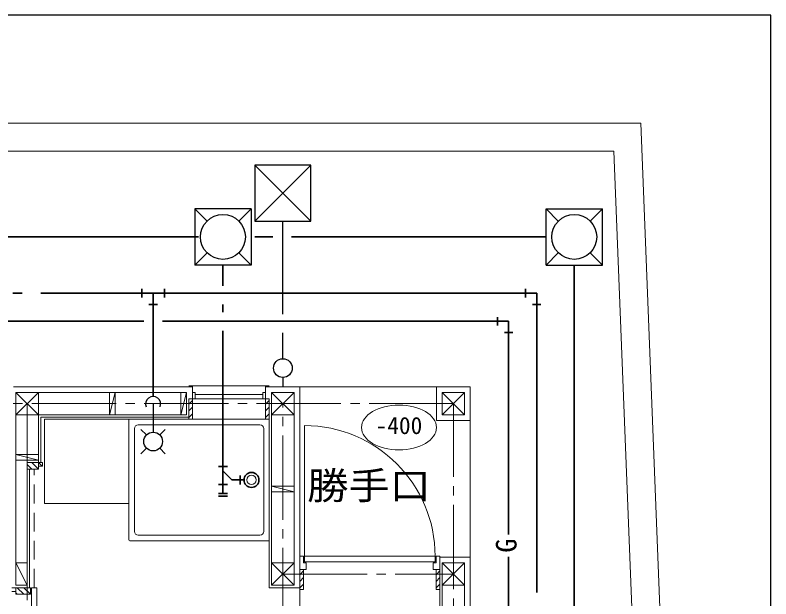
# Model space of a CAD drawing. Units: millimetres, scale not verified. Extents: x -10000 to 10000, y -6925 to 6925.
# Drawn here: x 5966 to 10000, y 3808 to 6925 of the extents above; entities that cross this region are included whole.
import ezdxf
from ezdxf.enums import TextEntityAlignment as Align

# ---------------------------------------------------------------- set-up
doc = ezdxf.new("R2010")
doc.units = ezdxf.units.MM
doc.header["$LTSCALE"] = 50
doc.linetypes.add('CHAIN2', pattern=[12, 9, -1, 1, -1])
doc.linetypes.add('DASHED2', pattern=[3, 2, -1])
for name, color, linetype, lineweight in [('1-0', 5, 'CHAIN2', 9), ('1-1', 5, 'Continuous', 9), ('1-2', 5, 'Continuous', 9), ('1-3', 5, 'Continuous', 9), ('1-5', 5, 'Continuous', 9), ('1-6', 5, 'Continuous', 9), ('1-8', 5, 'Continuous', 9), ('1-A', 5, 'Continuous', 9), ('1-B', 5, 'Continuous', 9), ('7-1_給水', 4, 'Continuous', 35), ('7-3_ガス', 2, 'Continuous', 35), ('7-4_排水', 3, 'Continuous', 35), ('7-B_記号', 7, 'Continuous', 25), ('F-1_図枠', 7, 'Continuous', 25)]:
    doc.layers.add(name, color=color, linetype=linetype, lineweight=lineweight)
doc.styles.add('ＭＳ ゴシック', font='')
doc.styles.get('ＭＳ ゴシック').set_extended_font_data('MS Gothic')

msp = doc.modelspace()

# ---------------------------------------------------------------- linework, layer by layer
at = {"layer": '1-0'}
for p, q in [((6030.49, 4850.63), (6030.49, -609.37)), ((7395.49, 3030.63), (7395.49, 4850.63)), ((7395.49, 3940.63), (8305.49, 3940.63))]:
    msp.add_line(p, q, dxfattribs=at)
msp.add_lwpolyline([(8305.49, -3339.37), (8305.49, 4850.63), (115.49, 4850.63)], dxfattribs=at)
at = {"layer": '1-1'}
for p, q in [((5957.99, 4940.63), (6912.99, 4940.63)), ((7302.99, 4940.63), (7485.49, 4940.63)), ((7485.49, 4940.63), (7485.49, 3868.13)), ((8395.49, 4940.63), (8215.49, 4940.63)), ((8215.49, 4940.63), (8215.49, 4760.63)), ((8395.49, 4760.63), (8395.49, 4940.63)), ((7322.99, 4768.13), (7322.99, 3868.13)), ((8215.49, 4760.63), (8395.49, 4760.63)), ((6042.99, 4501.38), (6042.99, 3868.13)), ((8232.99, 4030.63), (8395.49, 4030.63)), ((8395.49, 2099.13), (8395.49, 4030.63)), ((8232.99, 3880.63), (8232.99, 3103.13)), ((7322.99, 3868.13), (7485.49, 3868.13))]:
    msp.add_line(p, q, dxfattribs=at)
msp.add_lwpolyline([(6102.99, 4536.38), (6102.99, 4778.13), (6892.99, 4778.13)], dxfattribs=at)
at = {"layer": '1-2'}
for p, q in [((6880.49, 4910.63), (5970.49, 4910.63)), ((6090.49, 4910.63), (5970.49, 4790.63)), ((6090.49, 4790.63), (5970.49, 4910.63)), ((6090.49, 4536.38), (6090.49, 4910.63)), ((6500.49, 4910.63), (6470.49, 4910.63)), ((6470.49, 4910.63), (6470.49, 4790.63)), ((6500.49, 4910.63), (6470.49, 4790.63)), ((6500.49, 4790.63), (6500.49, 4910.63)), ((6880.49, 4910.63), (6850.49, 4910.63)), ((6850.49, 4910.63), (6850.49, 4790.63)), ((6880.49, 4910.63), (6850.49, 4790.63)), ((6880.49, 4790.63), (6880.49, 4910.63)), ((7335.49, 4910.63), (7335.49, 4790.63)), ((7335.49, 4910.63), (7335.49, 3880.63)), ((7455.49, 4910.63), (7335.49, 4910.63)), ((7455.49, 4910.63), (7335.49, 4790.63)), ((7455.49, 4790.63), (7335.49, 4910.63)), ((7455.49, 4790.63), (7455.49, 4910.63)), ((7455.49, 4910.63), (7455.49, 3880.63)), ((8365.49, 4910.63), (8245.49, 4790.63)), ((8365.49, 4790.63), (8245.49, 4910.63)), ((5970.49, 4790.63), (5970.49, 4000.63)), ((6880.49, 4790.63), (5970.49, 4790.63)), ((6470.49, 4790.63), (6500.49, 4790.63)), ((6850.49, 4790.63), (6880.49, 4790.63)), ((7335.49, 4790.63), (7455.49, 4790.63)), ((5970.49, 4578.88), (5970.49, 4548.88)), ((6090.49, 4578.88), (5970.49, 4578.88)), ((6090.49, 4548.88), (5970.49, 4578.88)), ((6090.49, 4548.88), (6090.49, 4578.88)), ((5970.49, 4548.88), (6090.49, 4548.88)), ((6030.49, 4501.38), (6030.49, 3868.13)), ((6030.49, 4501.38), (6030.49, 3868.13)), ((7335.49, 4410.63), (7335.49, 4380.63)), ((7455.49, 4410.63), (7335.49, 4410.63)), ((7335.49, 4410.63), (7455.49, 4380.63)), ((7455.49, 4380.63), (7455.49, 4410.63)), ((7335.49, 4380.63), (7455.49, 4380.63)), ((5970.49, 4000.63), (6030.49, 4000.63)), ((5970.49, 4000.63), (6030.49, 3880.63)), ((7335.49, 4000.63), (7335.49, 3880.63)), ((7455.49, 4000.63), (7335.49, 4000.63)), ((7455.49, 4000.63), (7335.49, 3880.63)), ((7455.49, 3880.63), (7335.49, 4000.63)), ((7455.49, 3880.63), (7455.49, 4000.63)), ((8245.49, 4000.63), (8245.49, 3880.63)), ((8245.49, 4000.63), (8245.49, 2060.63)), ((8365.49, 4000.63), (8245.49, 4000.63)), ((8365.49, 4000.63), (8245.49, 3880.63)), ((8365.49, 3880.63), (8245.49, 4000.63)), ((8365.49, 3880.63), (8365.49, 4000.63)), ((8365.49, 4000.63), (8365.49, 2060.63)), ((7335.49, 3880.63), (7455.49, 3880.63)), ((8245.49, 3880.63), (8365.49, 3880.63))]:
    msp.add_line(p, q, dxfattribs=at)
for points in [[(5970.49, 4790.63), (6090.49, 4790.63), (6090.49, 4910.63), (5970.49, 4910.63)], [(8245.49, 4790.63), (8365.49, 4790.63), (8365.49, 4910.63), (8245.49, 4910.63)]]:
    msp.add_lwpolyline(points, close=True, dxfattribs=at)
msp.add_lwpolyline([(6030.49, 3880.63), (5970.49, 3880.63), (5970.49, 4910.63)], dxfattribs=at)
at = {"layer": '1-3'}
for p, q in [((6892.99, 4945.63), (6927.99, 4945.63)), ((7322.99, 4945.63), (6892.99, 4945.63)), ((6912.99, 4875.63), (6912.99, 4945.63)), ((6912.99, 4945.63), (6912.99, 4768.13)), ((7287.99, 4945.63), (6927.99, 4945.63)), ((7302.99, 4875.63), (7302.99, 4945.63)), ((7302.99, 4945.63), (7302.99, 4768.13)), ((7287.99, 4898.63), (6927.99, 4898.63)), ((6892.99, 4875.63), (6927.99, 4875.63)), ((6892.99, 4875.63), (6892.99, 4768.13)), ((7322.99, 4875.63), (6892.99, 4875.63)), ((6892.99, 4847.23), (6912.99, 4867.23)), ((7287.99, 4875.63), (6927.99, 4875.63)), ((7302.99, 4847.23), (7322.99, 4867.23)), ((7322.99, 4875.63), (7322.99, 4768.13)), ((6892.99, 4811.88), (6912.99, 4831.88)), ((7302.99, 4811.88), (7322.99, 4831.88)), ((6892.99, 4776.52), (6912.99, 4796.52)), ((6892.99, 4768.13), (6912.99, 4768.13)), ((7322.99, 4768.13), (6892.99, 4768.13)), ((7302.99, 4768.13), (6912.99, 4768.13)), ((7302.99, 4776.52), (7322.99, 4796.52)), ((7510.49, 4035.63), (7510.49, 4733.13)), ((7510.49, 4733.13), (7510.49, 4005.63)), ((6030.49, 4536.38), (6112.99, 4536.38)), ((6030.49, 4526.02), (6055.13, 4501.38)), ((6055.49, 4536.38), (6090.49, 4501.38)), ((6090.49, 4501.38), (6090.49, 4536.38)), ((6090.84, 4536.38), (6110.84, 4516.38)), ((6112.99, 4536.38), (6112.99, 4516.38)), ((6090.49, 4516.38), (6112.99, 4516.38)), ((7485.49, 4035.63), (7485.49, 3858.13)), ((7510.49, 4035.63), (8207.99, 4035.63)), ((8207.99, 4035.63), (8207.99, 4005.63)), ((8232.99, 4035.63), (8232.99, 3858.13)), ((7510.49, 4005.63), (8207.99, 4005.63)), ((7485.49, 3937.23), (7505.49, 3957.23)), ((7505.49, 3858.13), (7505.49, 3965.63)), ((8212.99, 3858.13), (8212.99, 3965.63)), ((8212.99, 3937.23), (8232.99, 3957.23)), ((7485.49, 3901.88), (7505.49, 3921.88)), ((8212.99, 3901.88), (8232.99, 3921.88)), ((7485.49, 3866.52), (7505.49, 3886.52)), ((8212.99, 3866.52), (8232.99, 3886.52)), ((5947.99, 3868.13), (6047.99, 3868.13)), ((5970.49, 3848.13), (5947.99, 3848.13)), ((5970.49, 3833.13), (5970.49, 3868.13)), ((5970.49, 3839.91), (5977.27, 3833.13)), ((5970.49, 3833.13), (6047.99, 3833.13)), ((5977.63, 3868.13), (6012.63, 3833.13)), ((6012.99, 3868.13), (6047.99, 3833.13)), ((6047.99, 3868.13), (6047.99, 3833.13)), ((6082.99, 3868.13), (6052.99, 3868.13)), ((6052.99, 3868.13), (6052.99, 3199.88)), ((6082.99, 3199.88), (6082.99, 3868.13)), ((7485.49, 3858.13), (7505.49, 3858.13)), ((8212.99, 3858.13), (8232.99, 3858.13))]:
    msp.add_line(p, q, dxfattribs=at)
at = {"layer": '1-3', "linetype": 'DASHED2'}
msp.add_line((6067.99, 3868.13), (6067.99, 4501.38), dxfattribs=at)
at = {"layer": '1-3'}
for points in [[(6927.99, 4875.63), (6927.99, 4910.63), (6912.99, 4910.63)], [(7287.99, 4875.63), (7287.99, 4910.63), (7302.99, 4910.63)], [(6030.49, 4536.38), (6030.49, 4501.38), (6090.49, 4501.38)], [(7485.49, 4035.63), (7505.49, 4035.63), (7505.49, 4000.63), (7520.49, 4000.63), (7520.49, 3965.63), (7485.49, 3965.63)], [(8232.99, 4035.63), (8212.99, 4035.63), (8212.99, 4000.63), (8197.99, 4000.63), (8197.99, 3965.63), (8232.99, 3965.63)]]:
    msp.add_lwpolyline(points, dxfattribs=at)
msp.add_arc((7510.49, 4035.63), 697.5, 0, 90, dxfattribs=at)
at = {"layer": '1-5', "color": 7, "lineweight": 25}
for p, q in [((7245.49, 5824.16), (7545.49, 6124.16)), ((7545.49, 5824.16), (7245.49, 6124.16)), ((7395.49, 5328.33), (7395.49, 5824.16)), ((7395.49, 5090.63), (7395.49, 5228.33)), ((7395.49, 4990.63), (7395.49, 4940.63))]:
    msp.add_line(p, q, dxfattribs=at)
at = {"layer": '1-5'}
for p, q in [((8215.49, 4940.63), (7485.49, 4940.63)), ((8395.49, 4030.63), (8395.49, 4760.63)), ((7395.49, 3868.13), (7395.49, 3103.13)), ((7485.49, 3858.13), (7485.49, 3103.13))]:
    msp.add_line(p, q, dxfattribs=at)
at = {"layer": '1-5', "color": 7, "lineweight": 25}
msp.add_lwpolyline([(7545.49, 6124.16), (7245.49, 6124.16), (7245.49, 5824.16), (7545.49, 5824.16)], close=True, dxfattribs=at)
msp.add_circle((7395.49, 5040.63), 50, dxfattribs=at)
at = {"layer": '1-6'}
for p, q in [((6122.99, 4768.13), (7322.99, 4768.13)), ((6572.99, 4768.13), (6572.99, 4123.13)), ((7322.99, 4123.13), (7322.99, 4768.13)), ((6622.99, 4738.13), (7272.99, 4738.13)), ((6602.99, 4718.13), (6602.99, 4168.13)), ((7292.99, 4168.13), (7292.99, 4718.13)), ((6577.99, 4118.13), (7317.99, 4118.13)), ((6622.99, 4148.13), (7272.99, 4148.13))]:
    msp.add_line(p, q, dxfattribs=at)
msp.add_lwpolyline([(6122.99, 4768.13), (6122.99, 4318.13), (6572.99, 4318.13)], dxfattribs=at)
for radius in [40, 25]:
    msp.add_circle((7228.01, 4443.13), radius, dxfattribs=at)
for centre, radius, start, end in [((6622.99, 4718.13), 20, 90, 180), ((7272.99, 4718.13), 20, 0, 90), ((6622.99, 4168.13), 20, 180, 270), ((7272.99, 4168.13), 20, 270, 0), ((6577.99, 4123.13), 5, 180, 270), ((7317.99, 4123.13), 5, 270, 0)]:
    msp.add_arc(centre, radius, start, end, dxfattribs=at)
at = {"layer": '1-8'}
for p, q in [((-6434.51, 6350.63), (9305.48, 6348.14)), ((9305.48, 6348.14), (9791.92, -5925)), ((9161.31, 6198.16), (-6434.51, 6200.63)), ((9161.31, 6198.16), (9641.81, -5925))]:
    msp.add_line(p, q, dxfattribs=at)
at = {"layer": '1-B'}
msp.add_ellipse((8015.24, 4723.17), major_axis=(200, 0), ratio=0.6, dxfattribs=at)
at = {"layer": '7-1_給水'}
for p, q in [((6642.98, 5463.13), (6642.98, 5418.13)), ((6762.98, 5463.13), (6762.98, 5418.13)), ((8690.49, 5418.13), (8690.49, 5463.13)), ((5954.14, 5440.63), (6004.14, 5440.63)), ((6104.14, 5440.63), (8750.49, 5440.63)), ((6702.98, 5440.63), (6702.98, 4888.48)), ((8750.49, 5440.63), (8750.49, 3841.61)), ((6725.48, 5380.63), (6680.48, 5380.63)), ((8772.99, 5380.63), (8727.99, 5380.63))]:
    msp.add_line(p, q, dxfattribs=at)
at = {"layer": '7-3_ガス'}
for p, q in [((5872.07, 5290.63), (6652.98, 5290.63)), ((6752.98, 5290.63), (8600.49, 5290.63)), ((8540.49, 5268.13), (8540.49, 5313.13)), ((8600.49, 5290.63), (8600.49, 4152.37)), ((8622.99, 5230.63), (8577.99, 5230.63)), ((8600.49, 2557.59), (8600.49, 4032.37))]:
    msp.add_line(p, q, dxfattribs=at)
at = {"layer": '7-4_排水', "color": 7, "lineweight": 25}
for p, q in [((7225.6, 5890.63), (6925.6, 5890.63)), ((6925.6, 5890.63), (6925.6, 5590.63)), ((6990.7, 5825.53), (6925.6, 5890.63)), ((7160.5, 5825.53), (7225.6, 5890.63)), ((7225.6, 5890.63), (7225.6, 5590.63)), ((8800.49, 5890.63), (9100.49, 5890.63)), ((8800.49, 5590.63), (8800.49, 5890.63)), ((8865.59, 5825.53), (8800.49, 5890.63)), ((9035.39, 5825.53), (9100.49, 5890.63)), ((9100.49, 5590.63), (9100.49, 5890.63)), ((6990.7, 5655.73), (6925.6, 5590.63)), ((7160.5, 5655.73), (7225.6, 5590.63)), ((8865.59, 5655.73), (8800.49, 5590.63)), ((9035.39, 5655.73), (9100.49, 5590.63)), ((7225.6, 5590.63), (6925.6, 5590.63)), ((8800.49, 5590.63), (9100.49, 5590.63))]:
    msp.add_line(p, q, dxfattribs=at)
at = {"layer": '7-4_排水'}
for p, q in [((6945.6, 5740.63), (5652.61, 5740.63)), ((7245.6, 5740.63), (7341.86, 5740.63)), ((7441.86, 5740.63), (8800.49, 5740.63)), ((7075.6, 5479.47), (7075.6, 5590.63)), ((8950.49, 5590.63), (8950.49, 1419.67)), ((7075.6, 5339.56), (7075.6, 5379.47)), ((7075.6, 4371.13), (7075.6, 5239.56)), ((7051.6, 4515.13), (7099.6, 4515.13)), ((7167.6, 4467.13), (7167.6, 4419.13)), ((7051.6, 4419.13), (7099.6, 4419.13)), ((7051.6, 4371.13), (7099.6, 4371.13)), ((7051.6, 4356.13), (7099.6, 4356.13))]:
    msp.add_line(p, q, dxfattribs=at)
msp.add_lwpolyline([(7188.01, 4443.13), (7123.6, 4443.13), (7075.6, 4491.13)], dxfattribs=at)
at = {"layer": '7-4_排水', "color": 7, "lineweight": 25}
for centre in [(7075.6, 5740.63), (8950.49, 5740.63)]:
    msp.add_circle(centre, 120, dxfattribs=at)
at = {"layer": '7-4_排水'}
msp.add_circle((7228.01, 4443.13), 40, dxfattribs=at)
at = {"layer": '7-B_記号'}
for p, q in [((6702.99, 4848.48), (6702.99, 4698.48)), ((6637.98, 4713.48), (6667.63, 4683.84)), ((6738.34, 4683.84), (6767.99, 4713.48)), ((6667.63, 4613.13), (6637.98, 4583.48)), ((6738.34, 4613.13), (6767.99, 4583.48))]:
    msp.add_line(p, q, dxfattribs=at)
msp.add_circle((6702.99, 4648.48), 50, dxfattribs=at)
msp.add_arc((6702.98, 4848.48), 40, 337.97569, 202.02431, dxfattribs=at)
at = {"layer": 'F-1_図枠'}
msp.add_lwpolyline([(10000, -6925), (10000, 6925), (-10000, 6925)], dxfattribs=at)

# ---------------------------------------------------------------- texts
at = {"layer": '1-A', "style": 'ＭＳ ゴシック', "width": 1.1}
msp.add_text('勝手口', height=146.6, dxfattribs=at).set_placement((7525.49, 4295.63), align=Align.BOTTOM_LEFT)
at = {"layer": '1-B', "style": 'ＭＳ ゴシック'}
msp.add_text('-400', height=91.64, dxfattribs=at).set_placement((7890.24, 4660.67), align=Align.BOTTOM_LEFT)
at = {"layer": '7-3_ガス', "color": 7, "style": 'ＭＳ ゴシック'}
msp.add_text('G', height=110, rotation=90, dxfattribs=at).set_placement((8675.49, 4054.87), align=Align.BOTTOM_LEFT)

doc.saveas('drawing.dxf')
